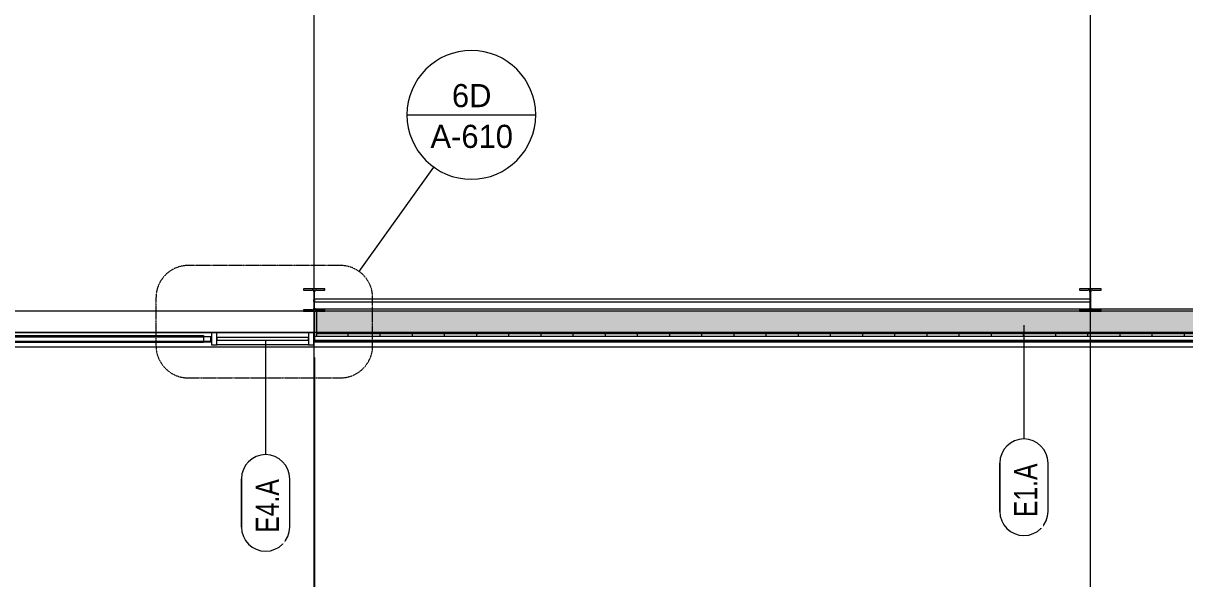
# Model space of a CAD drawing. Header units: inches. Extents: x 21592 to 24810, y -23179 to -20467.
# Drawn here: x 23266.8 to 23700.1, y -22887.1 to -22680 of the extents above; entities that cross this region are included whole.
import ezdxf

# ---------------------------------------------------------------- set-up
doc = ezdxf.new("R2010")
doc.units = ezdxf.units.IN
doc.header["$MEASUREMENT"] = 0
doc.linetypes.add('Dash Dot 3_16_', pattern=[0.3125, 0.1875, -0.0625, 0, -0.0625])
doc.linetypes.add('Grid Line 1_2_', pattern=[0.875, 0.5, -0.125, 0.125, -0.125])
for name, color, linetype, lineweight in [('A-ANNO-DIMS', 211, 'Continuous', 9), ('A-ANNO-DIMS-96', 211, 'Continuous', 9), ('A-ANNO-SYMB', 150, 'Continuous', 9), ('A-GLAZ-CURT', 52, 'Continuous', 20), ('A-GLAZ-CWMG', 51, 'Continuous', 20), ('A-WALL', 113, 'Continuous', 20), ('A-WALL-IDEN', 211, 'Continuous', 9), ('A-WALL-PATT', 111, 'Continuous', 50), ('L-SITE-WALL', 31, 'Continuous', 20), ('S-BEAM', 12, 'Continuous', 20), ('S-COLS', 52, 'Continuous', 20), ('S-GRID', 1, 'Continuous', 9)]:
    doc.layers.add(name, color=color, linetype=linetype, lineweight=lineweight)
doc.styles.add('Arial_B_1', font='arialbd.ttf', dxfattribs={"height": 4.566403})
doc.styles.add('Century Gothic', font='GOTHIC.TTF', dxfattribs={"height": 8.622671})
doc.styles.add('Century Gothic_1', font='GOTHIC.TTF', dxfattribs={"width": 0.8, "height": 8.622671})
doc.dimstyles.new('OD_Dimension_2_5', dxfattribs={"dimscale": 12, "dimtxt": 4.5, "dimasz": 1, "dimexe": 0.75, "dimexo": 0.5, "dimgap": 0.375, "dimtad": 1, "dimdec": 4, "dimrnd": 0.0625, "dimzin": 3, "dimdsep": 46, "dimlunit": 4, "dimtxsty": 'Arial_B_1', "dimblk1": 'OBLIQUE', "dimblk2": 'OBLIQUE', "dimsah": 1, "dimcen": 0.09, "dimdle": 0.75, "dimazin": 0, "dimtfac": 1, "dimtdec": 4, "dimtix": 1, "dimtmove": 1, "dimatfit": 3, "dimfxl": 1, "dimtvp": 1, "dimtfill": 1, "dimfrac": 2, "dimtolj": 1, "dimtzin": 0, "dimlwd": 13, "dimlwe": 13, "dimarcsym": 2})

# ---------------------------------------------------------------- blocks, each defined once
blk = doc.blocks.new('Struct_Xcel_Sports Complex_rvt-1-Enlarged First Floor Plan _West_')
at = {"layer": 'L-SITE-WALL', "color": 43, "lineweight": 13}
for p, q in [((23337.08, -22798.8), (23334.08, -22798.8)), ((23954.52, -22798.8), (23375.27, -22798.8))]:
    blk.add_line(p, q, dxfattribs=at)
blk = doc.blocks.new('W-Wide Flange-Column - B2_E-V1-Enlarged First Floor Plan _West_')
at = {"layer": 'S-COLS', "lineweight": 9}
h = blk.add_hatch(dxfattribs=at)
h.set_pattern_fill('FP_2', color=8, style=0, pattern_type=2)
h.set_pattern_definition([(225, (23375.39, -22783.178), (9.503515, -9.503515), []), (225, (23375.39, -22797.578), (9.503515, -9.503515), [])])
h.paths.add_polyline_path([(-4, 4.13), (-4, 3.69), (-0.84, 3.69), (-0.35, 3.49), (-0.14, 3), (-0.11, 0.73), (0.09, 0.7), (0.14, 0.7), (0.14, 3), (0.35, 3.49), (0.84, 3.69), (4, 3.69), (4, 4.13), (-1.1, 4.13)], flags=0)
h.paths.add_polyline_path([(0.14, -0.17), (-0.01, -0.27), (-0.14, -0.27), (-0.14, -3), (-0.35, -3.49), (-0.84, -3.69), (-4, -3.69), (-4, -4.12), (4, -4.12), (4, -3.69), (0.84, -3.69), (0.35, -3.49), (0.14, -3), (0.14, -0.18)], flags=0)
at = {"layer": 'S-COLS', "color": 7}
for p, q in [((4, 4.13), (-4, 4.13)), ((-4, 4.13), (-4, 3.69)), ((-4, 3.69), (-0.84, 3.69)), ((-0.14, 3), (-0.14, 0.73)), ((0.14, 0.64), (0.14, 3)), ((0.84, 3.69), (4, 3.69)), ((4, 3.69), (4, 4.13)), ((-0.84, -3.69), (-4, -3.69)), ((-4, -3.69), (-4, -4.12)), ((-4, -4.12), (4, -4.12)), ((-0.14, -0.27), (-0.14, -3)), ((0.14, -3), (0.14, -0.17)), ((4, -3.69), (0.84, -3.69)), ((4, -4.12), (4, -3.69))]:
    blk.add_line(p, q, dxfattribs=at)
for centre, start, end in [((-0.84, 3), 0, 90), ((0.84, 3), 90, 180), ((-0.84, -3), 270, 0), ((0.84, -3), 180, 270)]:
    blk.add_arc(centre, 0.691, start, end, dxfattribs=at)
blk = doc.blocks.new('W-Wide Flange-Column - B2_E-V2-Enlarged First Floor Plan _West_')
at = {"layer": 'S-COLS', "lineweight": 9}
h = blk.add_hatch(dxfattribs=at)
h.set_pattern_fill('FP_3', color=8, style=0, pattern_type=2)
h.set_pattern_definition([(225, (23664.89, -22783.178), (9.503515, -9.503515), []), (225, (23664.89, -22797.578), (9.503515, -9.503515), [])])
h.paths.add_polyline_path([(4, 4.13), (-4, 4.13), (-4, 3.69), (-0.84, 3.69), (-0.35, 3.49), (-0.14, 3), (-0.11, 0.65), (0.04, 0.73), (0.14, 0.73), (0.14, 3), (0.35, 3.49), (0.84, 3.69), (4, 3.69)], flags=0)
h.paths.add_polyline_path([(-0.14, -0.15), (-0.14, -3), (-0.35, -3.49), (-0.84, -3.69), (-4, -3.69), (-4, -4.12), (4, -4.12), (4, -3.69), (0.84, -3.69), (0.35, -3.49), (0.14, -3), (0.13, -0.27), (-0.06, -0.23)], flags=0)
at = {"layer": 'S-COLS', "color": 7}
for p, q in [((4, 4.13), (-4, 4.13)), ((-4, 4.13), (-4, 3.69)), ((-4, 3.69), (-0.84, 3.69)), ((-0.14, 3), (-0.14, 0.62)), ((0.14, 0.73), (0.14, 3)), ((0.84, 3.69), (4, 3.69)), ((4, 3.69), (4, 4.13)), ((-0.84, -3.69), (-4, -3.69)), ((-4, -3.69), (-4, -4.12)), ((-4, -4.12), (4, -4.12)), ((-0.14, -0.15), (-0.14, -3)), ((0.14, -3), (0.14, -0.27)), ((4, -3.69), (0.84, -3.69)), ((4, -4.12), (4, -3.69))]:
    blk.add_line(p, q, dxfattribs=at)
for centre, start, end in [((-0.84, 3), 0, 90), ((0.84, 3), 90, 180), ((-0.84, -3), 270, 0), ((0.84, -3), 180, 270)]:
    blk.add_arc(centre, 0.691, start, end, dxfattribs=at)
blk = doc.blocks.new('Rectangular Mullion - Profile_Polycarbonate_Lower-1767611-Enlarged First Floor Plan _West_')
at = {"layer": 'A-GLAZ-CWMG', "color": 43, "lineweight": 13}
for p, q in [((22944.02, -22796.41), (23334.08, -22796.41)), ((22944.02, -22798.91), (23334.08, -22798.91)), ((23334.08, -22796.41), (23334.08, -22796.91)), ((23334.08, -22798.48), (23334.08, -22798.91))]:
    blk.add_line(p, q, dxfattribs=at)
at = {"layer": 'A-GLAZ-CWMG', "color": 10, "lineweight": 13}
for p, q in [((22944.02, -22798.48), (22944.02, -22796.91)), ((22944.02, -22796.91), (23334.08, -22796.91)), ((22944.02, -22798.48), (23334.08, -22798.48)), ((23334.08, -22796.91), (23334.08, -22798.48))]:
    blk.add_line(p, q, dxfattribs=at)
blk = doc.blocks.new('Rectangular Mullion - Exterior 2_ x 4_5_-1142359-Enlarged First Floor Plan _West_')
at = {"layer": 'A-GLAZ-CWMG', "color": 7}
for p, q in [((-2, 1.5), (0, 1.5)), ((-2, -3), (-2, 1.5)), ((0, 1.5), (0, -3)), ((0, -3), (-2, -3))]:
    blk.add_line(p, q, dxfattribs=at)
blk = doc.blocks.new('Rectangular Mullion - Exterior 2_ x 4_5_-1142353-Enlarged First Floor Plan _West_')
at = {"layer": 'A-GLAZ-CWMG', "color": 7}
for p, q in [((0, 1.5), (-2, 1.5)), ((-2, 1.5), (-2, -3)), ((0, -3), (0, 1.5)), ((-2, -3), (0, -3))]:
    blk.add_line(p, q, dxfattribs=at)
blk = doc.blocks.new('Rectangular Mullion - Exterior 2_ x 4_5_-827470-Enlarged First Floor Plan _West_')
at = {"layer": 'A-GLAZ-CWMG', "color": 7}
for p, q in [((-1, 1.5), (1, 1.5)), ((-1, -3), (-1, 1.5)), ((1, 1.5), (1, -3)), ((1, -3), (-1, -3))]:
    blk.add_line(p, q, dxfattribs=at)
blk = doc.blocks.new('System Panel - INSULATED LOW-E GLAZING _SEE ELEVATIONS FOR U-FACTOR_ SHGC_ _ LT_-V20-Enlarged First Floor Plan _West_')
at = {"layer": 'A-GLAZ-CURT', "color": 7}
for p, q in [((17.09375, 1.25), (-17.09375, 1.25)), ((-17.09375, 1.25), (-17.09375, 0.25)), ((-17.09375, 0.25), (17.09375, 0.25)), ((17.09375, 0.25), (17.09375, 1.25))]:
    blk.add_line(p, q, dxfattribs=at)
at = {"layer": 'A-GLAZ-CURT', "color": 10, "lineweight": 13}
for p, q in [((-17.09375, 0.25), (-17.09375, 1.25)), ((17.09375, 1.25), (-17.09375, 1.25)), ((-17.09375, 0.25), (17.09375, 0.25)), ((17.09375, 1.25), (17.09375, 0.25))]:
    blk.add_line(p, q, dxfattribs=at)
blk = doc.blocks.new('Rectangular Mullion - Exterior 2_ x 4_5_-1060760-Enlarged First Floor Plan _West_')
at = {"layer": 'A-GLAZ-CWMG', "color": 43, "lineweight": 13}
for p, q in [((23373.27, -22795.43), (23339.08, -22795.43)), ((23373.27, -22799.93), (23339.08, -22799.93))]:
    blk.add_line(p, q, dxfattribs=at)
blk = doc.blocks.new('Girt_C - 8_D-1665748-Enlarged First Floor Plan _West_')
at = {"layer": 'S-BEAM', "color": 43, "lineweight": 13}
for p, q in [((23081.89, -22787.3), (22945.27, -22787.3)), ((22945.27, -22787.49), (22945.27, -22787.3)), ((22945.27, -22795.12), (22945.27, -22787.49)), ((23371.39, -22787.3), (23089.89, -22787.3)), ((22945.27, -22795.3), (22945.27, -22795.12)), ((22945.27, -22795.3), (23375.52, -22795.3))]:
    blk.add_line(p, q, dxfattribs=at)
blk = doc.blocks.new('Round Bar - 1_-1264636-Enlarged First Floor Plan _West_')
at = {"layer": 'S-BEAM', "color": 43, "lineweight": 13}
for p, q in [((23520.94, -22782.91), (23375.34, -22782.91)), ((23375.34, -22783.91), (23520.92, -22783.91))]:
    blk.add_line(p, q, dxfattribs=at)
for start_param, end_param in [(0, 3.141593), (3.141593, 6.283185)]:
    blk.add_ellipse((23375.34, -22783.41), major_axis=(0, 0.5), ratio=0.440323, start_param=start_param, end_param=end_param, dxfattribs=at)
blk = doc.blocks.new('Round Bar - 1_-1264677-Enlarged First Floor Plan _West_')
at = {"layer": 'S-BEAM', "color": 43, "lineweight": 13}
for p, q in [((23519.32, -22783.91), (23664.91, -22783.91)), ((23664.91, -22782.91), (23519.33, -22782.91))]:
    blk.add_line(p, q, dxfattribs=at)
for start_param, end_param in [(0, 3.141593), (3.141593, 6.283185)]:
    blk.add_ellipse((23664.91, -22783.41), major_axis=(0, 0.5), ratio=0.440323, start_param=start_param, end_param=end_param, dxfattribs=at)
blk = doc.blocks.new('Wall Tag - 1_4_-1369832-Enlarged First Floor Plan _West_')
at = {"layer": 'A-WALL-IDEN', "color": 153}
for p, q in [((-0.0822, 0.0968), (0.1053, 0.0968)), ((0.1053, 0.0968), (-0.0822, 0.0968)), ((-0.0822, -0.0907), (0.1053, -0.0907)), ((-0.0822, -0.0907), (0.1053, -0.0907))]:
    blk.add_line(p, q, dxfattribs=at)
for centre, start, end in [((-0.0822, 0.0031), 90, 270), ((-0.0822, 0.0031), 90, 270), ((0.1053, 0.0031), 270, 90), ((0.1053, 0.0031), 270, 90)]:
    blk.add_arc(centre, 0.0937, start, end, dxfattribs=at)
blk = doc.blocks.new('Floor Plan - Callout Head-19020-Enlarged First Floor Plan _West_')
at = {"layer": 'A-ANNO-SYMB'}
blk.add_line((-0.25, 0), (0.25, 0), dxfattribs=at)
for start, end in [(360, 180), (180, 360)]:
    blk.add_arc((0, 0), 0.25, start, end, dxfattribs=at)
blk = doc.blocks.new('DIMBLOCK102-Enlarged First Floor Plan _West_')
at = {"layer": 'A-ANNO-DIMS-96', "lineweight": 13}
for p, q in [((23375.52, -22804.62), (23375.52, -22979.65)), ((23375.52, -22970.65), (23375.52, -22804.62)), ((23375.27, -22968.16), (23375.27, -22979.65)), ((23375.27, -22970.65), (23375.27, -22968.16)), ((23375.27, -22970.65), (23375.52, -22970.65))]:
    blk.add_line(p, q, dxfattribs=at)
at = {"layer": 'A-ANNO-DIMS-96', "lineweight": 50}
for p, q in [((23375.27, -22970.65), (23381.27, -22964.65)), ((23375.52, -22970.65), (23381.52, -22964.65)), ((23375.27, -22970.65), (23369.27, -22976.65)), ((23375.52, -22970.65), (23369.52, -22976.65))]:
    blk.add_line(p, q, dxfattribs=at)
at = {"layer": 'A-ANNO-DIMS-96', "lineweight": 13}
blk.add_ellipse((23397.54, -22970.65), major_axis=(22.15, 0), ratio=0.594463, start_param=3.141593, end_param=4.712389, dxfattribs=at)
at = {"layer": 'A-ANNO-DIMS-96', "color": 0, "lineweight": 13, "insert": (23397.54, -22981.53), "char_height": 4.566, "width": 13.8, "attachment_point": 1, "line_spacing_factor": 0.938532, "style": 'Arial_B_1', "bg_fill": 3, "box_fill_scale": 1.25, "bg_fill_color": 0, "bg_fill_transparency": 0}
blk.add_mtext('1/4"', dxfattribs=at)
blk = doc.blocks.new('_Oblique')
at = {"color": 0, "linetype": 'ByBlock', "lineweight": -2}
blk.add_line((-0.5, -0.5), (0.5, 0.5), dxfattribs=at)
blk = doc.blocks.new('DIMBLOCK103-Enlarged First Floor Plan _West_')
at = {"layer": 'A-ANNO-DIMS-96', "lineweight": 13}
for p, q in [((23375.52, -22804.62), (23375.52, -22979.65)), ((23375.52, -22970.65), (23375.52, -22804.62)), ((23399.39, -22968.16), (23399.39, -22979.65)), ((23399.39, -22970.65), (23399.39, -22968.16)), ((23375.52, -22970.65), (23399.39, -22970.65))]:
    blk.add_line(p, q, dxfattribs=at)
at = {"layer": 'A-ANNO-DIMS-96', "lineweight": 50}
for p, q in [((23375.52, -22970.65), (23381.52, -22964.65)), ((23399.39, -22970.65), (23405.39, -22964.65)), ((23375.52, -22970.65), (23369.52, -22976.65)), ((23399.39, -22970.65), (23393.39, -22976.65))]:
    blk.add_line(p, q, dxfattribs=at)
at = {"layer": 'A-ANNO-DIMS-96', "lineweight": 13}
blk.add_ellipse((23390.71, -22970.65), major_axis=(0, 5.15), ratio=0.632785, start_param=1.570796, end_param=3.141593, dxfattribs=at)
at = {"layer": 'A-ANNO-DIMS-96', "color": 0, "lineweight": 13, "insert": (23390.71, -22973.52), "char_height": 4.5664, "width": 36.6, "attachment_point": 1, "line_spacing_factor": 0.938532, "style": 'Arial_B_1', "bg_fill": 3, "box_fill_scale": 1.25, "bg_fill_color": 0, "bg_fill_transparency": 0}
blk.add_mtext('1\' - 11 7/8"', dxfattribs=at)

msp = doc.modelspace()

# ---------------------------------------------------------------- hatches: boundary and pattern name
at = {"layer": 'A-WALL-PATT', "lineweight": 9}
h = msp.add_hatch(dxfattribs=at)
h.set_pattern_fill('FP_7', color=8, style=0, pattern_type=2)
h.set_pattern_definition([(161.57, (0.48, 0.48), (-3.839953776, -1.544e-05), [0, -27.322, 3.034, 0]), (18.43, (-0.48, 0.48), (-3.839953776, 1.544e-05), [0, -27.322, 3.034, 0]), (108.43, (0.48, 0.48), (1.919622, -9.60052459), [9.106, -21.25]), (71.57, (-0.48, 0.48), (1.919622, 9.60052459), [9.106, -21.25])])
h.paths.add_polyline_path([(23376.26523, -22795.30281), (23953.51523, -22795.30281), (23953.51523, -22787.30281), (23376.26523, -22787.30281), (23376.26523, -22791.86986)], flags=0)
h = msp.add_hatch(dxfattribs=at)
h.set_pattern_fill('FP_9', color=8, style=0, pattern_type=2)
h.set_pattern_definition([(0, (0, 0), (15.36, 3.84), [1.267, -10.253, 1.267, -10.253, -61.44]), (0, (0, 0), (15.36, 3.84), [-23.04, 1.267, -21.773, 1.267, -10.253, -26.88]), (0, (0, 0), (15.36, 3.84), [-57.6, 1.267, -6.413, 1.267, -17.933]), (120, (5.76, 1.92), (-11.00553755, 11.3821502), [1.267, -10.253, 1.267, -10.253, -61.44]), (120, (5.76, 1.92), (-11.00553755, 11.3821502), [-23.04, 1.267, -21.773, 1.267, -10.253, -26.88]), (120, (5.76, 1.92), (-11.00553755, 11.3821502), [-57.6, 1.267, -6.413, 1.267, -17.933]), (240, (7.68, 9.6), (-4.35446245, -15.2221502), [1.267, -10.253, 1.267, -10.253, -61.44]), (240, (7.68, 9.6), (-4.35446245, -15.2221502), [-23.04, 1.267, -21.773, 1.267, -10.253, -26.88]), (240, (7.68, 9.6), (-4.35446245, -15.2221502), [-57.6, 1.267, -6.413, 1.267, -17.933])])
h.paths.add_polyline_path([(23376.26523, -22795.80281), (23953.51523, -22795.80281), (23953.51523, -22795.30281), (23376.26523, -22795.30281)], flags=0)
h = msp.add_hatch(dxfattribs=at)
h.set_pattern_fill('FP_10', color=8, style=0, pattern_type=2)
h.set_pattern_definition([(0, (0, 0), (0, 12), []), (90, (0, 0), (-12, 7e-16), [])])
h.paths.add_polyline_path([(23953.51523, -22796.80281), (23953.51523, -22795.80281), (23376.26523, -22795.80281), (23376.26523, -22796.80281), (23941.63781, -22796.80281)], flags=0)

# ---------------------------------------------------------------- linework, layer by layer
at = {"layer": 'A-ANNO-SYMB'}
msp.add_line((23392.1571, -22772.57212), (23420.00749, -22733.69223), dxfattribs=at)
at = {"layer": 'A-ANNO-SYMB', "linetype": 'Dash Dot 3_16_'}
for p, q in [((23385.16912, -22770.32754), (23328.35335, -22770.32754)), ((23316.35335, -22782.32754), (23316.35335, -22800.2048)), ((23397.16912, -22800.2048), (23397.16912, -22782.32754)), ((23328.35335, -22812.2048), (23385.16912, -22812.2048))]:
    msp.add_line(p, q, dxfattribs=at)
for centre, start, end in [((23328.35335, -22782.32754), 90, 180), ((23385.16912, -22782.32754), 0, 90), ((23328.35335, -22800.2048), 180, 270), ((23385.16912, -22800.2048), 270, 0)]:
    msp.add_arc(centre, 12, start, end, dxfattribs=at)
at = {"layer": 'A-WALL', "color": 7}
for p, q in [((23664.59036, -22786.55281), (23375.69009, -22786.55281)), ((23954.09036, -22786.55281), (23665.19009, -22786.55281)), ((23375.51523, -22787.30281), (23375.51523, -22798.61531)), ((23376.26523, -22787.30281), (23376.26523, -22796.80281)), ((23660.89023, -22787.30281), (23379.39023, -22787.30281)), ((23950.39023, -22787.30281), (23668.89023, -22787.30281)), ((23336.76523, -22796.90554), (22941.32773, -22796.90554)), ((22941.32773, -22798.48034), (23336.76523, -22798.48034)), ((23336.76523, -22798.48034), (23336.76523, -22796.90554)), ((23954.26523, -22796.80281), (23375.51523, -22796.80281)), ((23954.26523, -22798.30281), (23375.51523, -22798.30281)), ((23375.51523, -22798.61531), (23954.26523, -22798.61531)), ((23953.51523, -22795.30281), (23376.26523, -22795.30281)), ((23953.51523, -22795.80281), (23376.26523, -22795.80281))]:
    msp.add_line(p, q, dxfattribs=at)
at = {"layer": 'A-WALL-IDEN', "color": 153}
for p, q in [((23640.11341, -22792.58406), (23640.11341, -22834.97938)), ((23357.23212, -22798.42781), (23357.23212, -22840.82313))]:
    msp.add_line(p, q, dxfattribs=at)
at = {"layer": 'L-SITE-WALL', "color": 43, "lineweight": 13}
for p, q in [((23334.07773, -22798.80281), (23337.07773, -22798.80281)), ((23375.26523, -22798.80281), (23954.51523, -22798.80281)), ((24312.22821, -22800.80281), (22652.40428, -22800.80281))]:
    msp.add_line(p, q, dxfattribs=at)
at = {"layer": 'S-GRID', "linetype": 'Grid Line 1_2_'}
for p, q in [((23375.39023, -23071.83025), (23375.39023, -20713.12653)), ((23664.89023, -23071.83025), (23664.89023, -20713.12653)), ((23375.39023, -23130.6211), (23375.39023, -20902.42781)), ((23664.89023, -23130.6211), (23664.89023, -20902.42781)), ((24479.10753, -22787.30281), (21657.56096, -22787.30281)), ((24588.97484, -22787.30281), (21790.20666, -22787.30281)), ((24431.10753, -22795.30281), (21705.56096, -22795.30281)), ((24540.97484, -22795.30281), (21852.86259, -22795.30281))]:
    msp.add_line(p, q, dxfattribs=at)

# ---------------------------------------------------------------- block references
at = {"layer": 'A-ANNO-SYMB', "xscale": 95.99999999999994, "yscale": 95.99999999999994, "zscale": 95.99999999999994}
msp.add_blockref('Floor Plan - Callout Head-19020-Enlarged First Floor Plan _West_', (23433.98346, -22714.1814), dxfattribs=at)
at = {"layer": 'A-GLAZ-CURT', "color": 10, "lineweight": 13}
msp.add_blockref('System Panel - INSULATED LOW-E GLAZING _SEE ELEVATIONS FOR U-FACTOR_ SHGC_ _ LT_-V20-Enlarged First Floor Plan _West_', (23356.17148, -22798.42781), dxfattribs=at)
at = {"layer": 'A-GLAZ-CWMG', "color": 43, "lineweight": 13}
for name in ['Rectangular Mullion - Profile_Polycarbonate_Lower-1767611-Enlarged First Floor Plan _West_', 'Rectangular Mullion - Exterior 2_ x 4_5_-1060760-Enlarged First Floor Plan _West_']:
    msp.add_blockref(name, (0, 0), dxfattribs=at)
at = {"layer": 'A-GLAZ-CWMG', "color": 43, "lineweight": 13, "rotation": 180}
msp.add_blockref('Rectangular Mullion - Exterior 2_ x 4_5_-1142353-Enlarged First Floor Plan _West_', (23337.07773, -22798.42781), dxfattribs=at)
at = {"layer": 'A-GLAZ-CWMG', "color": 43, "lineweight": 13, "extrusion": (0, 0, -1), "rotation": 180}
for name, p in [('Rectangular Mullion - Exterior 2_ x 4_5_-1142359-Enlarged First Floor Plan _West_', (-23375.26523, -22798.42781)), ('Rectangular Mullion - Exterior 2_ x 4_5_-827470-Enlarged First Floor Plan _West_', (-23374.26523, -22798.42781))]:
    msp.add_blockref(name, p, dxfattribs=at)
at = {"layer": 'A-WALL-IDEN', "color": 153, "xscale": 95.99999999999994, "yscale": 95.99999999999994, "zscale": 95.99999999999994, "rotation": 89.99999999999991}
for p in [(23640.40712, -22854.08406), (23357.52583, -22859.92781)]:
    msp.add_blockref('Wall Tag - 1_4_-1369832-Enlarged First Floor Plan _West_', p, dxfattribs=at)
at = {"layer": 'S-BEAM', "color": 43, "lineweight": 13}
for name in ['Round Bar - 1_-1264636-Enlarged First Floor Plan _West_', 'Round Bar - 1_-1264677-Enlarged First Floor Plan _West_', 'Girt_C - 8_D-1665748-Enlarged First Floor Plan _West_']:
    msp.add_blockref(name, (0, 0), dxfattribs=at)
at = {"layer": 'S-COLS', "color": 43, "lineweight": 13, "rotation": 180}
for name, p in [('W-Wide Flange-Column - B2_E-V1-Enlarged First Floor Plan _West_', (23375.39023, -22783.17781)), ('W-Wide Flange-Column - B2_E-V2-Enlarged First Floor Plan _West_', (23664.89023, -22783.17781))]:
    msp.add_blockref(name, p, dxfattribs=at)

# ---------------------------------------------------------------- texts
at = {"layer": 'A-ANNO-SYMB', "char_height": 8.622671, "attachment_point": 2, "line_spacing_factor": 0.984117, "style": 'Century Gothic'}
for s, insert, width in [('6D', (23434.12188, -22702.69073), 18.36), ('A-610', (23434.12188, -22717.88298), 38.88)]:
    msp.add_mtext(s, dxfattribs=dict(at, insert=insert, width=width))

# ---------------------------------------------------------------- next in the draw order: texts
at = {"layer": 'A-WALL-IDEN', "char_height": 8.622671, "width": 23.76, "attachment_point": 2, "rotation": 90, "line_spacing_factor": 0.984117, "style": 'Century Gothic_1', "bg_fill": 3, "box_fill_scale": 1.25, "bg_fill_color": 0, "bg_fill_transparency": 0}
for s, insert in [('E1.A', (23636.47278, -22854.11292)), ('E4.A', (23353.5915, -22859.95667))]:
    msp.add_mtext(s, dxfattribs=dict(at, insert=insert))

# ---------------------------------------------------------------- next in the draw order: dimensions: what is measured, and where the dimension line sits
at = {"layer": 'A-ANNO-DIMS', "lineweight": 13}
dim = msp.add_linear_dim(base=(23375.51523, -22970.64582), p1=(23375.26523, -22962.16053), p2=(23375.51523, -22798.61531), dimstyle='OD_Dimension_2_5', override={"dimpost": '<>', "dimfxl": 163.545415}, dxfattribs=at)
dim.commit()
dim.dimension.update_dxf_attribs({"geometry": 'DIMBLOCK102-Enlarged First Floor Plan _West_', "text_midpoint": (23404.43685, -22984.57474), "dimtype": 160})

# ---------------------------------------------------------------- next in the draw order: dimensions: what is measured, and where the dimension line sits
dim = msp.add_linear_dim(base=(23399.39023, -22970.64582), p1=(23375.51523, -22798.61531), p2=(23399.39023, -22962.16053), dimstyle='OD_Dimension_2_5', override={"dimpost": '<>', "dimfxl": 165.278722}, dxfattribs=at)
dim.commit()
dim.dimension.update_dxf_attribs({"geometry": 'DIMBLOCK103-Enlarged First Floor Plan _West_', "text_midpoint": (23409.01418, -22976.56353), "dimtype": 160})

# ---------------------------------------------------------------- next in the draw order: block references
at = {"lineweight": 5}
msp.add_blockref('Struct_Xcel_Sports Complex_rvt-1-Enlarged First Floor Plan _West_', (0, 0), dxfattribs=at)

doc.saveas('drawing.dxf')
